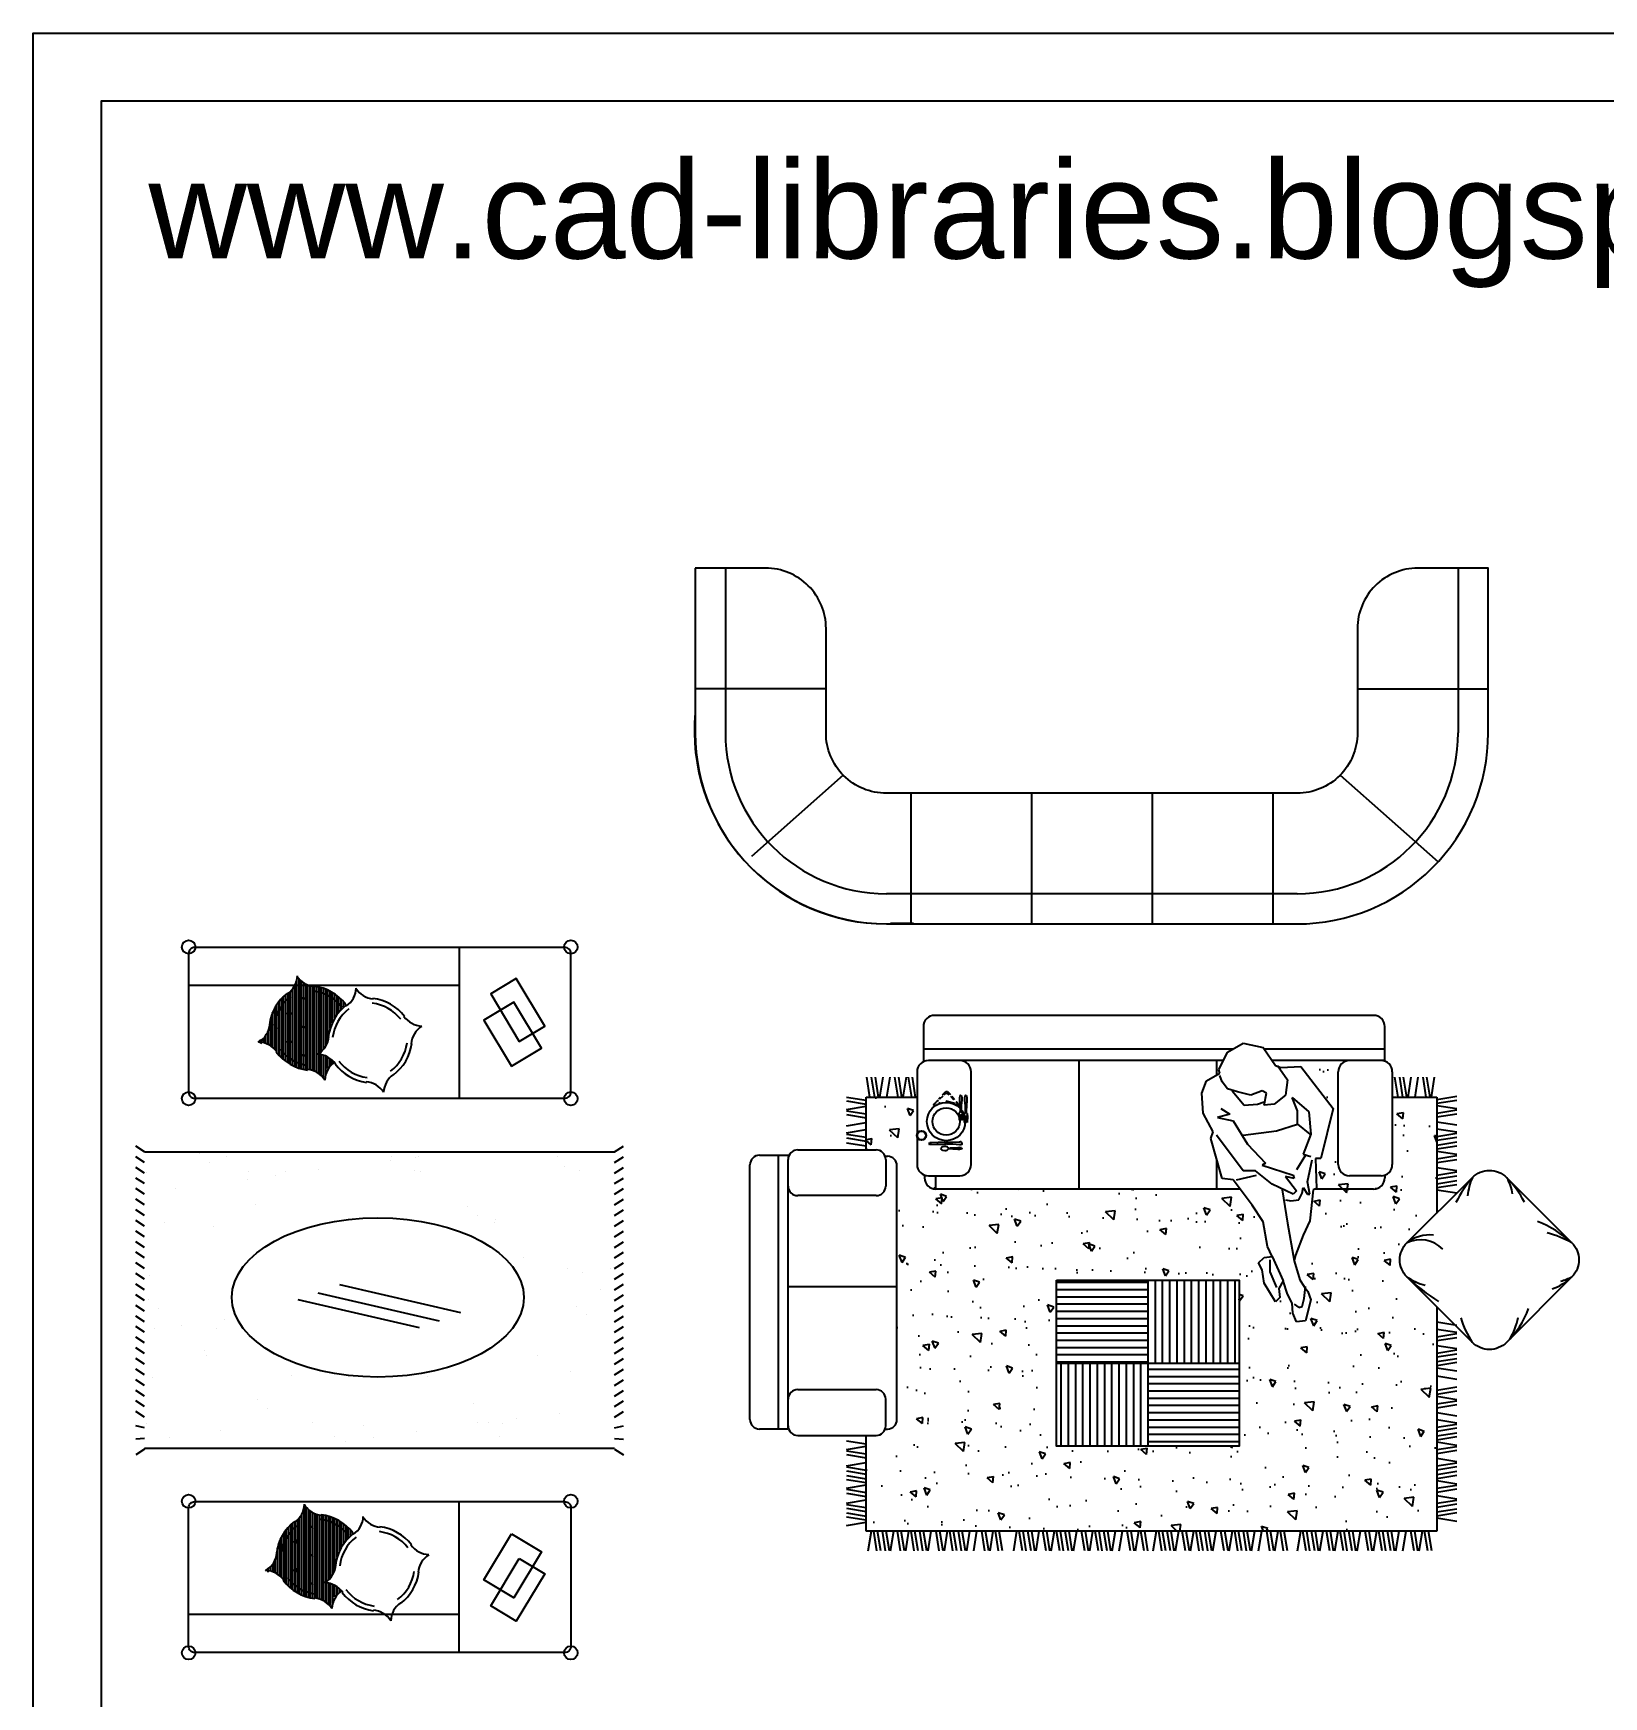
# Model space of a CAD drawing. Header units: inches. Extents: x 2.2 to 44.7, y 13.7 to 38.5.
# Drawn here: x 23.67 to 31.48, y 30.22 to 38.49 of the extents above; entities that cross this region are included whole.
import ezdxf

# ---------------------------------------------------------------- set-up
doc = ezdxf.new("R2010")
doc.units = ezdxf.units.IN
doc.header["$MEASUREMENT"] = 0
for name, color, linetype in [('02', 2, 'Continuous'), ('8', 8, 'Continuous'), ('kadrbm', 4, 'Continuous')]:
    doc.layers.add(name, color=color, linetype=linetype)
doc.styles.add('bmmm', font='swissel.ttf')
pattern_1 = [(90, (-80.94664, 251.523745), (-0.036, 2e-18), [])]
pattern_2 = [(0, (-80.94664, 251.523745), (0, 0.036), [])]

# ---------------------------------------------------------------- blocks, each defined once
blk = doc.blocks.new('kadrbm')
at = {"layer": 'kadrbm', "color": 4}
blk.add_lwpolyline([(0, 0), (0, 24.7972), (21, 24.7972), (21, 0), (0, 0)], close=True, dxfattribs=at)
blk.add_lwpolyline([(20.6631, 0.3257), (20.6631, 24.4603), (0.3369, 24.4603), (0.3369, 0.3257), (20.6631, 0.3257)], dxfattribs=at)
at = {"layer": 'kadrbm', "color": 211, "true_color": 0xf674fb, "style": 'bmmm'}
blk.add_text('www.cad-libraries.blogspot.com', height=0.485134, dxfattribs=at).set_placement((0.5726, 23.6772))

msp = doc.modelspace()

# ---------------------------------------------------------------- hatches: boundary and pattern name
at = {"layer": '8'}
h = msp.add_hatch(dxfattribs=at)
h.set_pattern_fill('AR-CONC', color=256, scale=0.002, angle=90, style=0, double=1)
h.set_pattern_definition([(140, (-11.13927, 25.77772), (0.0318782, 0.3643693), [0.0381, -0.4191]), (85, (-11.13927, 25.77772), (-0.3821133, -0.0704857), [0.03048, -0.33528]), (190.451, (-11.1366, 25.8081), (-0.3502334, 0.293885), [0.03238, -0.35618]), (136.1842, (-11.24087, 25.77772), (0.0840847, 0.542158), [0.05715, -0.62865]), (186.6356, (-11.23386, 25.8229), (-0.494851, 0.4748085), [0.04857, -0.53427]), (81.184, (-11.24087, 25.7777), (-0.49485, 0.474809), [0.04572, -0.50292]), (111, (-11.21547, 25.82852), (0.204531, 0.3032298), [0.0381, -0.4191]), (56, (-11.21547, 25.82852), (-0.368376, 0.123604), [0.03048, -0.33528]), (161.4514, (-11.19842, 25.8538), (-0.1638457, 0.426833), [0.03238, -0.35618]), (127.5, (-11.13927, 25.77772), (-0.16911008, 0.0061772), [0, -0.331216, 0, -0.34036, 0, -0.33655]), (97.5, (-11.13927, 25.77772), (-0.20036115, 0.1336393), [0, -0.194056, 0, -0.323596, 0, -0.12827]), (57.5, (-11.13927, 25.66444), (0.0114575, 0.2711812), [0, -0.127, 0, -0.39624, 0, -0.52578]), (47.5, (-11.13927, 25.61364), (-0.050853, 0.2962584), [0, -0.1651, 0, -0.263144, 0, -0.37338])])
h.paths.add_polyline_path([(28.1582, 32.7469), (28.1582, 32.813), (28.1206, 32.813, -0.414214), (28.0645, 32.8691), (28.0645, 33.0048, -0.091409), (28.063, 33.0131, -0.091409), (28.0645, 33.0214), (28.0645, 33.2039), (27.8122, 33.2039), (27.8122, 32.9419), (27.8613, 32.9419, -0.318403), (27.9061, 32.9102), (27.9172, 32.9102, -0.414214), (27.9647, 32.8627), (27.9647, 32.1625), (27.9647, 31.6012, -0.414214), (27.9172, 31.5537), (27.9061, 31.5537, -0.318403), (27.8613, 31.522), (27.8122, 31.522), (27.8122, 31.0466), (30.648, 31.0466), (30.648, 32.1616), (30.4997, 32.3099, -0.414214), (30.4997, 32.4796), (30.648, 32.6279), (30.648, 33.2039), (30.4271, 33.2039), (30.4271, 32.8691, -0.414214), (30.371, 32.813), (30.2143, 32.813, -0.414214), (30.1582, 32.8691), (30.1582, 33.3304, -0.414214), (30.2143, 33.3865), (29.8291, 33.3865), (29.8457, 33.3623), (29.8734, 33.3513), (29.9729, 33.3568), (30.1331, 33.1469), (30.0723, 32.8984), (30.0447, 32.8984), (30.0503, 32.7469), (30.0432, 32.7469), (30.0337, 32.7437), (30.0171, 32.5891), (29.9839, 32.5173), (29.9452, 32.4179), (29.9397, 32.3903), (29.9673, 32.2964), (29.9894, 32.2632), (30.0073, 32.2369), (30.0226, 32.197), (29.995, 32.092), (29.9508, 32.0865), (29.9329, 32.1292), (29.9286, 32.1804), (29.9065, 32.2246), (29.8844, 32.2909), (29.8623, 32.2522), (29.8679, 32.208), (29.847, 32.1859), (29.7905, 32.2798), (29.7794, 32.3461), (29.7616, 32.3808), (29.7905, 32.4068), (29.8292, 32.4124), (29.8071, 32.4621), (29.7849, 32.5836), (29.7297, 32.6664), (29.6701, 32.7469)])
h.paths.add_polyline_path([(28.7572, 32.2943), (29.6651, 32.2943), (29.6651, 31.4688), (28.7572, 31.4688)], flags=16)
h = msp.add_hatch(dxfattribs=at)
h.set_pattern_fill('U', color=256, scale=0.036, style=0, pattern_type=0)
h.set_pattern_definition(pattern_2)
h.paths.add_polyline_path([(28.7572, 32.2943), (28.7572, 31.8815), (29.2111, 31.8815), (29.2111, 32.2943)])
h = msp.add_hatch(dxfattribs=at)
h.set_pattern_fill('U', color=256, scale=0.036, angle=90, style=0, pattern_type=0)
h.set_pattern_definition(pattern_1)
h.paths.add_polyline_path([(29.2111, 32.2943), (29.2111, 31.8815), (29.6651, 31.8815), (29.6651, 32.2943)])
h = msp.add_hatch(dxfattribs=at)
h.set_pattern_fill('U', color=256, scale=0.036, angle=90, style=0, pattern_type=0)
h.set_pattern_definition(pattern_1)
h.paths.add_polyline_path([(29.2111, 31.8815), (28.7572, 31.8815), (28.7572, 31.4688), (29.2111, 31.4688)])
h = msp.add_hatch(dxfattribs=at)
h.set_pattern_fill('U', color=256, scale=0.036, style=0, pattern_type=0)
h.set_pattern_definition(pattern_2)
h.paths.add_polyline_path([(29.2111, 31.8815), (29.2111, 31.4688), (29.6651, 31.4688), (29.6651, 31.8815)])

# ---------------------------------------------------------------- linework, layer by layer
at = {"layer": '02'}
for p, q in [((26.9618, 35.8347), (26.9618, 35.0156)), ((27.1118, 35.8347), (27.1118, 35.0156)), ((30.7539, 35.8347), (30.7539, 35.0156)), ((27.6979, 34.8052), (27.2419, 34.4015)), ((30.1678, 34.8052), (30.6547, 34.3742)), ((28.0329, 34.7156), (28.0329, 34.0656)), ((28.6329, 34.7156), (28.6329, 34.0656)), ((29.2329, 34.7156), (29.2329, 34.0656)), ((29.8329, 34.7156), (29.8329, 34.0656)), ((29.9539, 34.2156), (27.9118, 34.2156)), ((27.9329, 34.0685), (28.047, 34.0685)), ((25.7888, 33.9487), (25.7888, 33.1987)), ((25.7888, 33.7601), (24.4433, 33.7601)), ((24.9705, 33.3564), (24.9705, 33.7586)), ((24.9815, 33.3519), (24.9815, 33.7891)), ((24.9925, 33.3479), (24.9925, 33.7916)), ((25.0035, 33.3446), (25.0035, 33.7807)), ((25.0145, 33.3419), (25.0145, 33.7724)), ((25.0255, 33.342), (25.0255, 33.7658)), ((25.0365, 33.3412), (25.0365, 33.7608)), ((25.0475, 33.3394), (25.0475, 33.7571)), ((25.0585, 33.3365), (25.0585, 33.7547)), ((25.0695, 33.3363), (25.0695, 33.7552)), ((25.0805, 33.3267), (25.0805, 33.7535)), ((25.0915, 33.422), (25.0915, 33.7512)), ((24.8825, 33.4241), (24.8825, 33.6662)), ((24.8935, 33.4117), (24.8935, 33.6813)), ((24.9045, 33.4005), (24.9045, 33.6943)), ((24.9155, 33.3907), (24.9155, 33.7055)), ((24.9265, 33.3821), (24.9265, 33.7154)), ((24.9375, 33.3744), (24.9375, 33.7202)), ((24.9485, 33.3676), (24.9485, 33.7295)), ((24.9595, 33.3617), (24.9595, 33.7416)), ((25.0134, 33.701), (25.0001, 33.6878)), ((25.0134, 33.701), (25.0267, 33.6878)), ((25.1025, 33.4308), (25.1025, 33.7484)), ((25.1135, 33.4422), (25.1135, 33.7449)), ((25.1245, 33.4579), (25.1245, 33.7409)), ((25.1355, 33.4833), (25.1355, 33.7362)), ((25.1465, 33.5458), (25.1465, 33.7309)), ((25.1575, 33.5743), (25.1575, 33.7248)), ((25.1685, 33.5952), (25.1685, 33.7179)), ((25.1795, 33.6121), (25.1795, 33.7101)), ((25.1905, 33.6263), (25.1905, 33.7012)), ((25.2015, 33.6385), (25.2015, 33.6912)), ((25.2125, 33.6491), (25.2125, 33.6798)), ((24.8495, 33.4599), (24.8495, 33.5901)), ((24.8605, 33.4519), (24.8605, 33.6246)), ((24.8715, 33.4415), (24.8715, 33.6479)), ((24.9427, 33.6303), (24.9294, 33.617)), ((24.9427, 33.6303), (24.956, 33.617)), ((24.9427, 33.6303), (24.9427, 33.6116)), ((30.3335, 33.6109), (28.1521, 33.6109)), ((24.8275, 33.471), (24.8275, 33.5114)), ((24.8385, 33.4662), (24.8385, 33.5315)), ((24.8825, 33.549), (24.8852, 33.5463)), ((25.0134, 33.5596), (25.0001, 33.5463)), ((25.0134, 33.5596), (25.0267, 33.5463)), ((28.096, 33.5548), (28.096, 33.3833)), ((30.3896, 33.3865), (30.3896, 33.5548)), ((24.8013, 33.4889), (24.788, 33.4756)), ((24.8013, 33.4889), (24.8039, 33.4862)), ((24.8055, 33.4875), (24.8013, 33.4701)), ((24.8165, 33.4745), (24.8165, 33.4978)), ((24.9427, 33.4889), (24.9294, 33.4756)), ((24.9427, 33.4889), (24.956, 33.4756)), ((24.9427, 33.4889), (24.9427, 33.4701)), ((25.0134, 33.4182), (25.0001, 33.4049)), ((25.0134, 33.4182), (25.0267, 33.4049)), ((29.6326, 33.4426), (28.096, 33.4426)), ((29.5639, 33.3402), (29.6081, 33.4286)), ((29.6081, 33.4286), (29.6855, 33.4728)), ((29.6855, 33.4728), (29.7849, 33.4507)), ((29.7849, 33.4507), (29.8457, 33.3623)), ((30.3896, 33.4426), (29.7905, 33.4426)), ((25.0915, 33.3195), (25.0915, 33.4171)), ((25.1025, 33.3103), (25.1025, 33.4155)), ((25.1135, 33.3055), (25.1135, 33.4127)), ((25.1245, 33.3157), (25.1245, 33.4087)), ((25.1355, 33.3469), (25.1355, 33.4033)), ((25.1465, 33.3572), (25.1465, 33.3964)), ((25.1575, 33.3687), (25.1575, 33.3875)), ((29.587, 33.3865), (28.1206, 33.3865)), ((28.8697, 32.7469), (28.8697, 33.3865)), ((29.5542, 33.3148), (29.5542, 33.3865)), ((29.5694, 33.3237), (29.5639, 33.3402)), ((30.3896, 33.3865), (29.8291, 33.3865)), ((29.8457, 33.3623), (29.8734, 33.3513)), ((29.8568, 33.3623), (29.9065, 33.2905)), ((29.8734, 33.3513), (29.9729, 33.3568)), ((29.9729, 33.3568), (30.1331, 33.1469)), ((27.8302, 33.2039), (27.8144, 33.3032)), ((27.854, 33.2039), (27.8382, 33.3032)), ((27.8731, 33.2039), (27.8573, 33.3032)), ((27.8794, 33.2039), (27.8952, 33.3032)), ((27.9143, 33.2039), (27.9302, 33.3032)), ((27.9701, 33.2039), (27.9542, 33.3032)), ((27.9891, 33.2039), (27.9733, 33.3032)), ((27.9954, 33.2039), (28.0113, 33.3032)), ((28.0383, 33.2039), (28.0224, 33.3032)), ((28.0574, 33.2039), (28.0415, 33.3032)), ((28.0645, 33.3304), (28.0645, 32.8691)), ((28.3334, 32.8691), (28.3334, 33.3304)), ((29.481, 33.2243), (29.5031, 33.285)), ((29.5031, 33.285), (29.5694, 33.3237)), ((29.5805, 33.2795), (29.5694, 33.3126)), ((29.6081, 33.2463), (29.5805, 33.2795)), ((29.9065, 33.2905), (29.8955, 33.2132)), ((30.1582, 32.8691), (30.1582, 33.3304)), ((30.4271, 33.3304), (30.4271, 32.8691)), ((30.4562, 33.2039), (30.4404, 33.3032)), ((30.48, 33.2039), (30.4642, 33.3032)), ((30.4991, 33.2039), (30.4833, 33.3032)), ((30.5054, 33.2039), (30.5213, 33.3032)), ((30.5403, 33.2039), (30.5562, 33.3032)), ((30.5961, 33.2039), (30.5802, 33.3032)), ((30.6151, 33.2039), (30.5993, 33.3032)), ((30.6214, 33.2039), (30.6373, 33.3032)), ((27.713, 33.2046), (27.8122, 33.1887)), ((27.713, 33.1855), (27.8122, 33.1696)), ((27.8122, 32.9419), (27.8122, 33.2039)), ((27.8122, 33.2039), (28.0645, 33.2039)), ((28.1477, 33.1677), (28.1587, 33.1796)), ((28.1498, 33.1687), (28.1611, 33.1796)), ((28.1611, 33.1822), (28.1625, 33.1838)), ((28.164, 33.1823), (28.1654, 33.1837)), ((28.165, 33.1866), (28.1672, 33.1889)), ((28.1685, 33.1867), (28.1703, 33.1885)), ((28.1796, 33.1736), (28.1731, 33.174)), ((28.1734, 33.1957), (28.1816, 33.2046)), ((28.1773, 33.1952), (28.1938, 33.2111)), ((28.1916, 33.2155), (28.206, 33.2312)), ((28.1982, 33.2153), (28.206, 33.2227)), ((28.206, 33.2312), (28.2081, 33.2323)), ((28.206, 33.2227), (28.2102, 33.2238)), ((28.2515, 33.173), (28.2079, 33.1846)), ((28.2081, 33.2323), (28.2155, 33.2323)), ((28.2102, 33.2238), (28.2165, 33.2227)), ((28.2155, 33.2323), (28.2197, 33.2291)), ((28.2165, 33.2227), (28.2228, 33.2164)), ((28.2197, 33.2291), (28.2301, 33.217)), ((28.2299, 33.2094), (28.2463, 33.1929)), ((28.2372, 33.2088), (28.2508, 33.1931)), ((28.2568, 33.1825), (28.2716, 33.1677)), ((28.2597, 33.1827), (28.2727, 33.1677)), ((28.2768, 33.21), (28.2757, 33.2015)), ((28.2757, 33.2015), (28.2757, 33.1909)), ((28.2757, 33.1909), (28.2779, 33.1634)), ((28.2779, 33.2121), (28.2768, 33.21)), ((28.28, 33.2131), (28.2779, 33.2121)), ((28.28, 33.2131), (28.2821, 33.2131)), ((28.2821, 33.2131), (28.2842, 33.2121)), ((28.2842, 33.2121), (28.2853, 33.21)), ((28.2863, 33.1909), (28.2842, 33.1634)), ((28.2853, 33.21), (28.2863, 33.2015)), ((28.2863, 33.2015), (28.2863, 33.1909)), ((28.3022, 33.21), (28.3011, 33.1994)), ((28.3011, 33.1994), (28.3011, 33.1898)), ((28.3011, 33.1898), (28.3033, 33.1613)), ((28.3033, 33.2121), (28.3022, 33.21)), ((28.3054, 33.2131), (28.3033, 33.2121)), ((28.3054, 33.2131), (28.3075, 33.2131)), ((28.3075, 33.2131), (28.3096, 33.2121)), ((28.3096, 33.2121), (28.3107, 33.21)), ((28.3117, 33.1898), (28.3096, 33.1613)), ((28.3107, 33.21), (28.3117, 33.1994)), ((28.3117, 33.1994), (28.3117, 33.1898)), ((29.4865, 33.1248), (29.481, 33.2243)), ((29.6578, 33.2298), (29.6081, 33.2463)), ((29.6302, 33.2353), (29.691, 33.1635)), ((29.7242, 33.2132), (29.6578, 33.2298)), ((29.7794, 33.2353), (29.7242, 33.2132)), ((29.7573, 33.169), (29.7905, 33.1801)), ((29.8015, 33.2243), (29.7794, 33.2353)), ((29.7905, 33.1635), (29.8015, 33.2243)), ((29.8955, 33.2132), (29.8402, 33.169)), ((29.9286, 33.2022), (30.0116, 33.1304)), ((29.9563, 33.1359), (29.9286, 33.2022)), ((30.4271, 33.2039), (30.648, 33.2039)), ((30.7472, 33.2072), (30.648, 33.1914)), ((30.648, 33.2039), (30.648, 32.6279)), ((30.7472, 33.1882), (30.648, 33.1723)), ((27.713, 33.1426), (27.8122, 33.1585)), ((27.713, 33.1363), (27.8122, 33.1205)), ((27.713, 33.1173), (27.8122, 33.1014)), ((28.1477, 33.1645), (28.1477, 33.1677)), ((28.1498, 33.1624), (28.1477, 33.1645)), ((28.1488, 33.1666), (28.1498, 33.1687)), ((28.1564, 33.1624), (28.1498, 33.1624)), ((28.2642, 33.1677), (28.2509, 33.1686)), ((28.2727, 33.1624), (28.2618, 33.1624)), ((28.2726, 33.1242), (28.2715, 33.1157)), ((28.2715, 33.1157), (28.2736, 33.0893)), ((28.2716, 33.1677), (28.2727, 33.1655)), ((28.2747, 33.1274), (28.2726, 33.1242)), ((28.2727, 33.1677), (28.2737, 33.1655)), ((28.2737, 33.1634), (28.2727, 33.1624)), ((28.2736, 33.0893), (28.2747, 33.0893)), ((28.2737, 33.1655), (28.2737, 33.1634)), ((28.2779, 33.1305), (28.2747, 33.1274)), ((28.2747, 33.0893), (28.2757, 33.1157)), ((28.2757, 33.1157), (28.2768, 33.1157)), ((28.2768, 33.1157), (28.2779, 33.0893)), ((28.2779, 33.1634), (28.2789, 33.1411)), ((28.2789, 33.1337), (28.2779, 33.1305)), ((28.2779, 33.0893), (28.2789, 33.0893)), ((28.2789, 33.1411), (28.2789, 33.1337)), ((28.2789, 33.0893), (28.28, 33.1168)), ((28.28, 33.1168), (28.281, 33.1178)), ((28.2821, 33.1168), (28.281, 33.1178)), ((28.2831, 33.0893), (28.2821, 33.1168)), ((28.2842, 33.1634), (28.2831, 33.1411)), ((28.2831, 33.1411), (28.2831, 33.1337)), ((28.2831, 33.1337), (28.2842, 33.1305)), ((28.2842, 33.0893), (28.2831, 33.0893)), ((28.2842, 33.1305), (28.2874, 33.1274)), ((28.2853, 33.1157), (28.2842, 33.0893)), ((28.2863, 33.1157), (28.2853, 33.1157)), ((28.2874, 33.0893), (28.2863, 33.1157)), ((28.2874, 33.1274), (28.2895, 33.1242)), ((28.2884, 33.0893), (28.2874, 33.0893)), ((28.2906, 33.1157), (28.2884, 33.0893)), ((28.2895, 33.1242), (28.2906, 33.1157)), ((28.299, 33.1189), (28.298, 33.1104)), ((28.298, 33.1104), (28.299, 33.0776)), ((28.3001, 33.1221), (28.299, 33.1189)), ((28.3033, 33.1253), (28.3001, 33.1221)), ((28.3001, 33.0776), (28.3011, 33.1104)), ((28.3011, 33.1104), (28.3022, 33.1104)), ((28.3022, 33.1104), (28.3033, 33.0776)), ((28.3033, 33.1613), (28.3043, 33.1358)), ((28.3043, 33.1284), (28.3033, 33.1253)), ((28.3043, 33.1358), (28.3043, 33.1284)), ((28.3043, 33.0776), (28.3054, 33.1115)), ((28.3054, 33.1115), (28.3064, 33.1125)), ((28.3075, 33.1115), (28.3064, 33.1125)), ((28.3086, 33.0776), (28.3075, 33.1115)), ((28.3096, 33.1613), (28.3086, 33.1358)), ((28.3086, 33.1358), (28.3086, 33.1284)), ((28.3086, 33.1284), (28.3096, 33.1253)), ((28.3096, 33.1253), (28.3128, 33.1221)), ((28.3107, 33.1104), (28.3096, 33.0776)), ((28.3117, 33.1104), (28.3107, 33.1104)), ((28.3128, 33.0776), (28.3117, 33.1104)), ((28.3128, 33.1221), (28.3139, 33.1189)), ((28.3139, 33.1189), (28.3149, 33.1104)), ((28.3149, 33.1104), (28.3139, 33.0776)), ((29.5362, 33.0309), (29.4865, 33.1248)), ((29.6191, 33.1193), (29.5583, 33.1027)), ((29.5583, 33.1027), (29.6357, 33.0862)), ((29.5749, 33.1469), (29.6191, 33.1193)), ((29.691, 33.1635), (29.7573, 33.169)), ((29.8402, 33.169), (29.7905, 33.1635)), ((29.9563, 33.0696), (29.9563, 33.1359)), ((30.0116, 33.1304), (30.0226, 33.0199)), ((30.1331, 33.1469), (30.0723, 32.8984)), ((30.7472, 33.1453), (30.648, 33.1611)), ((30.7472, 33.139), (30.648, 33.1232)), ((30.7472, 33.1199), (30.648, 33.1041)), ((27.713, 33.0615), (27.8122, 33.0774)), ((27.713, 33.0266), (27.8122, 33.0425)), ((27.713, 33.0203), (27.8122, 33.0045)), ((28.299, 33.0776), (28.3001, 33.0776)), ((28.3033, 33.0776), (28.3043, 33.0776)), ((28.3096, 33.0776), (28.3086, 33.0776)), ((28.3139, 33.0776), (28.3128, 33.0776)), ((29.5252, 32.9978), (29.5362, 33.0309)), ((29.6855, 32.8376), (29.5528, 33.0144)), ((29.6357, 33.0862), (29.7076, 32.9702)), ((29.6855, 33.0144), (29.8513, 33.0365)), ((29.8513, 33.0365), (29.9563, 33.0696)), ((29.9563, 33.0696), (30.0171, 33.0199)), ((30.0226, 33.0199), (29.9839, 32.9205)), ((30.7472, 33.0642), (30.648, 33.0801)), ((30.7472, 33.0293), (30.648, 33.0451)), ((30.7472, 33.023), (30.648, 33.0071)), ((24.2246, 32.9324), (24.1811, 32.9605)), ((24.2246, 32.9324), (26.5611, 32.9324)), ((24.4972, 32.9254), (24.4972, 32.9254)), ((26.5611, 32.9324), (26.6046, 32.9605)), ((27.471, 32.9419), (27.8613, 32.9419)), ((27.713, 33.0012), (27.8122, 32.9854)), ((27.713, 32.9775), (27.8122, 32.9616)), ((28.1255, 32.9728), (28.1265, 32.976)), ((28.1265, 32.9697), (28.1255, 32.9728)), ((28.1265, 32.976), (28.1287, 32.9781)), ((28.1287, 32.9675), (28.1265, 32.9697)), ((28.1287, 32.9781), (28.1361, 32.9792)), ((28.1625, 32.9686), (28.1287, 32.9675)), ((28.1361, 32.9792), (28.2028, 32.9813)), ((28.2028, 32.9686), (28.1625, 32.9686)), ((28.1842, 32.9523), (28.1827, 32.9485)), ((28.1842, 32.9447), (28.1827, 32.9485)), ((28.187, 32.9551), (28.1842, 32.9523)), ((28.187, 32.9419), (28.1842, 32.9447)), ((28.1933, 32.9576), (28.187, 32.9551)), ((28.1933, 32.9394), (28.187, 32.9419)), ((28.2025, 32.9593), (28.1933, 32.9576)), ((28.2025, 32.9376), (28.1933, 32.9394)), ((28.2082, 32.9589), (28.2025, 32.9593)), ((28.2082, 32.938), (28.2025, 32.9376)), ((28.2028, 32.9813), (28.206, 32.9781)), ((28.206, 32.9697), (28.2028, 32.9686)), ((28.2102, 32.9781), (28.206, 32.9781)), ((28.206, 32.9697), (28.206, 32.9781)), ((28.2102, 32.9697), (28.206, 32.9697)), ((28.2129, 32.9574), (28.2082, 32.9589)), ((28.2129, 32.9396), (28.2082, 32.938)), ((28.2123, 32.9792), (28.2102, 32.9781)), ((28.2123, 32.9686), (28.2102, 32.9697)), ((28.2123, 32.9686), (28.2123, 32.9792)), ((28.2165, 32.9781), (28.2123, 32.9792)), ((28.2165, 32.9697), (28.2123, 32.9686)), ((28.2164, 32.9549), (28.2129, 32.9574)), ((28.2164, 32.942), (28.2129, 32.9396)), ((28.2184, 32.9522), (28.2164, 32.9549)), ((28.2184, 32.9448), (28.2164, 32.942)), ((28.2165, 32.9781), (28.2165, 32.9697)), ((28.243, 32.9781), (28.2165, 32.9781)), ((28.243, 32.9697), (28.2165, 32.9697)), ((28.2194, 32.9512), (28.2184, 32.9522)), ((28.2194, 32.9457), (28.2184, 32.9448)), ((28.2221, 32.9503), (28.2194, 32.9512)), ((28.2221, 32.9467), (28.2194, 32.9457)), ((28.2274, 32.9467), (28.2221, 32.9467)), ((28.2424, 32.9511), (28.2274, 32.9503)), ((28.2424, 32.9458), (28.2274, 32.9467)), ((28.2665, 32.9529), (28.2424, 32.9511)), ((28.2665, 32.9441), (28.2424, 32.9458)), ((28.2758, 32.9802), (28.243, 32.9781)), ((28.2758, 32.9675), (28.243, 32.9697)), ((28.2755, 32.953), (28.2665, 32.9529)), ((28.2755, 32.944), (28.2665, 32.9441)), ((28.2834, 32.9522), (28.2755, 32.953)), ((28.2834, 32.9447), (28.2755, 32.944)), ((28.2801, 32.9813), (28.2758, 32.9802)), ((28.2801, 32.9665), (28.2758, 32.9675)), ((28.2832, 32.9813), (28.2801, 32.9813)), ((28.2832, 32.9665), (28.2801, 32.9665)), ((28.2854, 32.9802), (28.2832, 32.9813)), ((28.2854, 32.9675), (28.2832, 32.9665)), ((28.2856, 32.9513), (28.2834, 32.9522)), ((28.2856, 32.9456), (28.2834, 32.9447)), ((28.2864, 32.9771), (28.2854, 32.9802)), ((28.2864, 32.9707), (28.2854, 32.9675)), ((28.2864, 32.9495), (28.2856, 32.9513)), ((28.2864, 32.9474), (28.2856, 32.9456)), ((28.2864, 32.9771), (28.2864, 32.9707)), ((28.2864, 32.9495), (28.2864, 32.9474)), ((29.5805, 32.799), (29.5252, 32.9978)), ((29.7076, 32.9702), (29.796, 32.8763)), ((30.7472, 33.0039), (30.648, 32.9881)), ((30.7472, 32.9801), (30.648, 32.9643)), ((30.7472, 32.961), (30.648, 32.9452)), ((30.7472, 32.9182), (30.648, 32.934)), ((24.2246, 32.8796), (24.1811, 32.9077)), ((24.2246, 32.8268), (24.1811, 32.8549)), ((24.5459, 32.8808), (24.5459, 32.8808)), ((24.631, 32.9074), (24.631, 32.9074)), ((25.0903, 32.8427), (25.0903, 32.8427)), ((25.4489, 32.8899), (25.4489, 32.8899)), ((25.4531, 32.9088), (25.4531, 32.9088)), ((25.5692, 32.9021), (25.5692, 32.9021)), ((25.5863, 32.908), (25.5863, 32.908)), ((26.2752, 32.9103), (26.2752, 32.9103)), ((26.3109, 32.8588), (26.3109, 32.8588)), ((26.3866, 32.8394), (26.3866, 32.8394)), ((26.5611, 32.8796), (26.6046, 32.9077)), ((26.5611, 32.8268), (26.6046, 32.8549)), ((27.2336, 31.6012), (27.2336, 32.8678)), ((27.2811, 32.9153), (27.4262, 32.9153)), ((27.376, 31.5537), (27.376, 32.9153)), ((27.4235, 31.5537), (27.4235, 32.8945)), ((27.9088, 32.9102), (27.9172, 32.9102)), ((27.9088, 32.8945), (27.9088, 32.7619)), ((27.9647, 31.6012), (27.9647, 32.8627)), ((29.5542, 32.7469), (29.5542, 32.8934)), ((29.796, 32.8763), (29.7794, 32.8653)), ((29.7794, 32.8653), (29.9342, 32.8155)), ((29.995, 32.915), (29.9508, 32.8432)), ((29.9839, 32.9205), (30.0226, 32.9094)), ((30.006, 32.7824), (30.0281, 32.8929)), ((30.0447, 32.8984), (30.0502, 32.7493)), ((30.0723, 32.8984), (30.0447, 32.8984)), ((30.7472, 32.9119), (30.648, 32.896)), ((30.7472, 32.8928), (30.648, 32.877)), ((30.7472, 32.8371), (30.648, 32.8529)), ((24.2246, 32.774), (24.1811, 32.8021)), ((24.2314, 32.8275), (24.2314, 32.8275)), ((24.7383, 32.7964), (24.7383, 32.7964)), ((24.7423, 32.8364), (24.7423, 32.8364)), ((24.8757, 32.8145), (24.8757, 32.8145)), ((24.9225, 32.8363), (24.9225, 32.8363)), ((25.5644, 32.8379), (25.5644, 32.8379)), ((25.5978, 32.8331), (25.5978, 32.8331)), ((26.5611, 32.774), (26.6046, 32.8021)), ((28.102, 32.813), (28.102, 32.803)), ((28.1206, 32.813), (28.2773, 32.813)), ((28.1582, 32.7469), (28.1582, 32.813)), ((29.6357, 32.7935), (29.5805, 32.799)), ((29.7297, 32.6664), (29.6357, 32.7935)), ((29.6523, 32.7935), (29.7518, 32.8155)), ((29.7463, 32.8376), (29.6855, 32.8376)), ((29.8292, 32.7714), (29.7463, 32.8376)), ((29.9342, 32.7217), (29.8292, 32.7714)), ((29.8955, 32.81), (29.9508, 32.7382)), ((29.9397, 32.799), (29.8955, 32.81)), ((29.9342, 32.8155), (29.9397, 32.799)), ((30.0171, 32.7217), (30.006, 32.7824)), ((30.371, 32.813), (30.2143, 32.813)), ((30.3896, 32.813), (30.3896, 32.803)), ((30.7472, 32.8308), (30.648, 32.815)), ((30.7472, 32.8117), (30.648, 32.7959)), ((30.7472, 32.7879), (30.648, 32.7721)), ((30.7472, 32.7689), (30.648, 32.753)), ((24.2246, 32.7212), (24.1811, 32.7493)), ((24.2246, 32.6684), (24.1811, 32.6965)), ((24.3797, 32.7492), (24.3797, 32.7492)), ((26.5611, 32.7212), (26.6046, 32.7493)), ((26.5611, 32.6684), (26.6046, 32.6965)), ((27.8613, 32.7144), (27.471, 32.7144)), ((29.6701, 32.7469), (28.1582, 32.7469)), ((29.8789, 32.7437), (29.9065, 32.5781)), ((29.8955, 32.694), (29.9231, 32.6885)), ((29.9231, 32.6885), (29.9618, 32.694)), ((29.9508, 32.7382), (29.9342, 32.7217)), ((29.9618, 32.694), (29.9784, 32.7272)), ((29.9784, 32.7272), (29.9839, 32.7548)), ((29.9839, 32.7548), (30.006, 32.7217)), ((30.006, 32.7217), (30.0171, 32.7217)), ((30.0337, 32.7437), (30.0171, 32.5891)), ((30.0502, 32.7493), (30.0337, 32.7437)), ((30.3335, 32.7469), (30.0432, 32.7469)), ((30.7472, 32.726), (30.648, 32.7418)), ((24.2246, 32.6156), (24.1811, 32.6437)), ((24.2246, 32.5628), (24.1811, 32.5909)), ((24.7756, 32.6704), (24.7756, 32.6704)), ((25.8319, 32.6613), (25.8319, 32.6613)), ((25.8806, 32.6167), (25.8806, 32.6167)), ((25.9705, 32.5976), (25.9705, 32.5976)), ((26.5611, 32.6156), (26.6046, 32.6437)), ((26.5611, 32.5628), (26.6046, 32.5909)), ((29.7849, 32.5836), (29.7297, 32.6664)), ((24.2246, 32.51), (24.1811, 32.5381)), ((24.3209, 32.5796), (24.3209, 32.5796)), ((24.5664, 32.5631), (24.5664, 32.5631)), ((25.9652, 32.5826), (25.9652, 32.5826)), ((26.5611, 32.51), (26.6046, 32.5381)), ((29.8071, 32.4621), (29.7849, 32.5836)), ((29.9065, 32.5781), (29.9385, 32.3902)), ((29.9839, 32.5173), (29.9452, 32.4179)), ((30.0171, 32.5891), (29.9839, 32.5173)), ((24.2246, 32.4572), (24.1811, 32.4853)), ((24.2246, 32.4044), (24.1811, 32.4325)), ((26.5611, 32.4572), (26.6046, 32.4853)), ((26.5611, 32.4044), (26.6046, 32.4325)), ((29.8292, 32.4124), (29.8071, 32.4621)), ((24.2246, 32.3516), (24.1811, 32.3797)), ((26.1103, 32.4063), (26.1103, 32.4063)), ((26.3275, 32.3501), (26.3275, 32.3501)), ((26.5404, 32.3501), (26.5404, 32.3501)), ((26.5611, 32.3516), (26.6046, 32.3797)), ((29.7616, 32.3808), (29.7905, 32.4068)), ((29.7794, 32.3461), (29.7616, 32.3808)), ((29.7905, 32.2798), (29.7794, 32.3461)), ((29.7905, 32.4068), (29.8292, 32.4124)), ((29.8181, 32.3958), (29.8181, 32.335)), ((29.8292, 32.4124), (29.8844, 32.2909)), ((29.9452, 32.4179), (29.9397, 32.3903)), ((29.9397, 32.3903), (29.9673, 32.2964)), ((24.2246, 32.2988), (24.1811, 32.3269)), ((24.2246, 32.246), (24.1811, 32.2741)), ((24.2481, 32.3188), (24.2481, 32.3188)), ((25.193, 32.2727), (25.7954, 32.1325)), ((26.4029, 32.332), (26.4029, 32.332)), ((26.5611, 32.2988), (26.6046, 32.3269)), ((26.5611, 32.246), (26.6046, 32.2741)), ((27.9647, 32.2606), (27.4235, 32.2606)), ((29.2111, 32.2943), (29.2111, 31.4688)), ((29.847, 32.1859), (29.7905, 32.2798)), ((29.8181, 32.335), (29.8513, 32.2577)), ((29.8844, 32.2909), (29.8623, 32.2522)), ((29.9065, 32.2246), (29.8844, 32.2909)), ((29.9673, 32.2964), (29.9894, 32.2632)), ((29.9894, 32.2632), (30.0073, 32.2369)), ((29.9894, 32.2025), (29.995, 32.2632)), ((24.2246, 32.1932), (24.1811, 32.2213)), ((24.2447, 32.1979), (24.2447, 32.1979)), ((24.9868, 32.1985), (25.5891, 32.0583)), ((25.0858, 32.2314), (25.6881, 32.0913)), ((26.4885, 32.2493), (26.4885, 32.2493)), ((26.5611, 32.1932), (26.6046, 32.2213)), ((29.8679, 32.208), (29.847, 32.1859)), ((29.8623, 32.2522), (29.8679, 32.208)), ((29.9286, 32.1804), (29.9065, 32.2246)), ((29.9329, 32.1292), (29.9286, 32.1804)), ((29.9784, 32.1638), (29.9894, 32.2025)), ((30.0226, 32.197), (29.995, 32.092)), ((30.0073, 32.2369), (30.0226, 32.197)), ((24.2246, 32.1404), (24.1811, 32.1685)), ((24.2246, 32.0876), (24.1811, 32.1157)), ((24.2934, 32.1533), (24.2934, 32.1533)), ((24.6231, 32.0977), (24.6231, 32.0977)), ((26.373, 32.1655), (26.373, 32.1655)), ((26.4217, 32.1209), (26.4217, 32.1209)), ((26.5611, 32.1404), (26.6046, 32.1685)), ((26.5611, 32.0876), (26.6046, 32.1157)), ((29.9508, 32.0865), (29.9329, 32.1292)), ((29.9397, 32.1749), (29.9618, 32.1583)), ((29.9618, 32.1583), (29.9784, 32.1638)), ((30.648, 32.1616), (30.648, 31.0466)), ((24.2246, 32.0348), (24.1811, 32.0629)), ((24.2711, 32.0513), (24.2711, 32.0513)), ((24.4085, 32.0694), (24.4085, 32.0694)), ((24.5831, 32.0544), (24.5831, 32.0544)), ((26.5611, 32.0348), (26.6046, 32.0629)), ((29.995, 32.092), (29.9508, 32.0865)), ((30.7472, 32.0689), (30.648, 32.0848)), ((30.7472, 32.0333), (30.648, 32.0492)), ((30.7472, 32.0271), (30.648, 32.0112)), ((24.2246, 31.982), (24.1811, 32.0101)), ((24.2246, 31.9292), (24.1811, 31.9573)), ((24.523, 31.9428), (24.523, 31.9428)), ((26.5611, 31.982), (26.6046, 32.0101)), ((26.5611, 31.9292), (26.6046, 31.9573)), ((30.7472, 32.008), (30.648, 31.9921)), ((30.7472, 31.9523), (30.648, 31.9681)), ((30.7472, 31.946), (30.648, 31.9301)), ((24.2246, 31.8764), (24.1811, 31.9045)), ((24.2246, 31.8236), (24.1811, 31.8517)), ((24.5342, 31.9185), (24.5342, 31.9185)), ((26.1784, 31.9215), (26.1784, 31.9215)), ((26.5611, 31.8764), (26.6046, 31.9045)), ((26.5611, 31.8236), (26.6046, 31.8517)), ((28.7572, 31.8815), (29.6651, 31.8815)), ((30.7472, 31.9269), (30.648, 31.9111)), ((30.7472, 31.9031), (30.648, 31.8873)), ((30.7472, 31.884), (30.648, 31.8682)), ((30.7472, 31.8412), (30.648, 31.857)), ((24.2246, 31.7708), (24.1811, 31.7989)), ((24.2647, 31.8102), (24.2647, 31.8102)), ((24.9557, 31.819), (24.9557, 31.819)), ((25.6311, 31.8157), (25.6311, 31.8157)), ((26.3441, 31.8414), (26.3441, 31.8414)), ((26.5611, 31.7708), (26.6046, 31.7989)), ((30.7472, 31.8005), (30.648, 31.8163)), ((24.2246, 31.718), (24.1811, 31.7461)), ((24.2246, 31.6652), (24.1811, 31.6933)), ((24.7858, 31.7021), (24.7858, 31.7021)), ((26.5611, 31.718), (26.6046, 31.7461)), ((26.5611, 31.6652), (26.6046, 31.6933)), ((27.8613, 31.7495), (27.471, 31.7495)), ((27.9088, 31.5695), (27.9088, 31.7021)), ((30.7472, 31.7612), (30.648, 31.7453)), ((30.7472, 31.7421), (30.648, 31.7262)), ((30.7472, 31.6992), (30.648, 31.7151)), ((30.7472, 31.6929), (30.648, 31.6771)), ((24.2246, 31.6124), (24.1811, 31.6405)), ((24.8345, 31.6575), (24.8345, 31.6575)), ((25.8578, 31.6787), (25.8578, 31.6787)), ((26.0731, 31.605), (26.0731, 31.605)), ((26.2878, 31.6333), (26.2878, 31.6333)), ((26.5611, 31.6124), (26.6046, 31.6405)), ((30.7472, 31.6739), (30.648, 31.658)), ((30.7472, 31.6181), (30.648, 31.634)), ((30.7472, 31.5832), (30.648, 31.599)), ((24.2246, 31.5596), (24.1811, 31.5703)), ((24.2353, 31.5837), (24.2353, 31.5837)), ((24.5997, 31.5458), (24.5997, 31.5458)), ((25.0574, 31.5852), (25.0574, 31.5852)), ((25.3127, 31.5714), (25.3127, 31.5714)), ((25.5771, 31.5397), (25.5771, 31.5397)), ((25.8795, 31.5867), (25.8795, 31.5867)), ((25.9357, 31.5869), (25.9357, 31.5869)), ((25.9909, 31.5158), (25.9909, 31.5158)), ((26.0038, 31.5803), (26.0038, 31.5803)), ((26.5611, 31.5596), (26.6046, 31.5703)), ((27.4235, 31.5537), (27.2811, 31.5537)), ((27.471, 31.522), (27.8613, 31.522)), ((27.8122, 31.0466), (27.8122, 31.522)), ((27.9088, 31.5537), (27.9064, 31.5545)), ((27.9088, 31.5537), (27.9172, 31.5537)), ((30.7472, 31.5769), (30.648, 31.5611)), ((30.7472, 31.5578), (30.648, 31.542)), ((30.7472, 31.534), (30.648, 31.5182)), ((24.2246, 31.5068), (24.1811, 31.5037)), ((24.2246, 31.454), (24.1811, 31.4261)), ((26.5611, 31.4574), (24.2246, 31.4574)), ((24.3466, 31.5128), (24.3466, 31.5128)), ((25.1687, 31.5143), (25.1687, 31.5143)), ((25.2251, 31.4934), (25.2251, 31.4934)), ((25.3625, 31.5115), (25.3625, 31.5115)), ((26.5611, 31.5068), (26.6046, 31.5037)), ((26.5611, 31.454), (26.6046, 31.4261)), ((27.713, 31.4953), (27.8122, 31.4795)), ((27.713, 31.4525), (27.8122, 31.4683)), ((27.713, 31.4462), (27.8122, 31.4303)), ((30.7472, 31.515), (30.648, 31.4991)), ((30.7472, 31.4721), (30.648, 31.488)), ((30.7472, 31.4658), (30.648, 31.45)), ((30.7472, 31.4467), (30.648, 31.4309)), ((27.713, 31.4271), (27.8122, 31.4112)), ((27.713, 31.3714), (27.8122, 31.3872)), ((27.713, 31.3651), (27.8122, 31.3492)), ((30.7472, 31.391), (30.648, 31.4069)), ((30.7472, 31.3847), (30.648, 31.3689)), ((30.7472, 31.3657), (30.648, 31.3498)), ((27.713, 31.346), (27.8122, 31.3302)), ((27.713, 31.3222), (27.8122, 31.3064)), ((27.713, 31.3031), (27.8122, 31.2873)), ((27.713, 31.2603), (27.8122, 31.2761)), ((30.7472, 31.3419), (30.648, 31.326)), ((30.7472, 31.3228), (30.648, 31.3069)), ((30.7472, 31.2799), (30.648, 31.2958)), ((30.7472, 31.2736), (30.648, 31.2578)), ((25.7888, 30.4428), (25.7888, 31.1928)), ((27.713, 31.254), (27.8122, 31.2381)), ((27.713, 31.2349), (27.8122, 31.2191)), ((27.713, 31.1856), (27.8122, 31.2014)), ((30.7472, 31.2546), (30.648, 31.2387)), ((30.7472, 31.2052), (30.648, 31.2211)), ((30.7472, 31.1989), (30.648, 31.1831)), ((24.9948, 30.7339), (24.9948, 31.1139)), ((25.0058, 30.7287), (25.0058, 31.1308)), ((25.0168, 30.7241), (25.0168, 31.1613)), ((25.0278, 30.7202), (25.0278, 31.1638)), ((25.0388, 30.7169), (25.0388, 31.153)), ((25.0498, 30.7141), (25.0498, 31.1446)), ((25.0608, 30.7142), (25.0608, 31.1381)), ((25.0718, 30.7135), (25.0718, 31.1331)), ((25.0828, 30.7117), (25.0828, 31.1294)), ((25.0938, 30.7087), (25.0938, 31.1269)), ((25.1048, 30.7085), (25.1048, 31.1275)), ((25.1158, 30.699), (25.1158, 31.1257)), ((25.1268, 30.7942), (25.1268, 31.1235)), ((25.1378, 30.803), (25.1378, 31.1206)), ((25.1488, 30.8145), (25.1488, 31.1172)), ((25.1598, 30.8301), (25.1598, 31.1132)), ((25.1708, 30.8556), (25.1708, 31.1085)), ((25.1818, 30.918), (25.1818, 31.1031)), ((27.713, 31.1793), (27.8122, 31.1634)), ((27.713, 31.1602), (27.8122, 31.1444)), ((27.713, 31.1364), (27.8122, 31.1206)), ((27.713, 31.1173), (27.8122, 31.1015)), ((30.7472, 31.1799), (30.648, 31.164)), ((30.7472, 31.1561), (30.648, 31.1402)), ((30.7472, 31.137), (30.648, 31.1211)), ((30.7472, 31.0941), (30.648, 31.11)), ((24.9068, 30.8137), (24.9068, 31.0202)), ((24.9178, 30.7963), (24.9178, 31.0384)), ((24.9288, 30.784), (24.9288, 31.0536)), ((24.9398, 30.7728), (24.9398, 31.0666)), ((24.9508, 30.763), (24.9508, 31.0778)), ((24.9618, 30.7543), (24.9618, 31.0877)), ((24.9728, 30.7467), (24.9728, 31.0925)), ((24.9838, 30.7399), (24.9838, 31.1017)), ((25.0487, 31.0733), (25.0355, 31.06)), ((25.0487, 31.0733), (25.062, 31.06)), ((25.1928, 30.9465), (25.1928, 31.097)), ((25.2038, 30.9675), (25.2038, 31.0901)), ((25.2148, 30.9843), (25.2148, 31.0823)), ((25.2258, 30.9985), (25.2258, 31.0735)), ((25.2368, 31.0107), (25.2368, 31.0635)), ((25.2478, 31.0214), (25.2478, 31.052)), ((27.713, 31.0745), (27.8122, 31.0903)), ((30.648, 31.0466), (27.8122, 31.0466)), ((27.8221, 30.9474), (27.838, 31.0466)), ((27.865, 30.9474), (27.8492, 31.0466)), ((27.8841, 30.9474), (27.8682, 31.0466)), ((27.9079, 30.9474), (27.892, 31.0466)), ((27.927, 30.9474), (27.9111, 31.0466)), ((27.9332, 30.9474), (27.9491, 31.0466)), ((27.9826, 30.9474), (27.9667, 31.0466)), ((28.0017, 30.9474), (27.9858, 31.0466)), ((28.0079, 30.9474), (28.0238, 31.0466)), ((28.0508, 30.9474), (28.035, 31.0466)), ((28.0699, 30.9474), (28.054, 31.0466)), ((28.0937, 30.9474), (28.0778, 31.0466)), ((28.1128, 30.9474), (28.0969, 31.0466)), ((28.119, 30.9474), (28.1349, 31.0466)), ((28.1748, 30.9474), (28.1589, 31.0466)), ((28.1938, 30.9474), (28.178, 31.0466)), ((28.2001, 30.9474), (28.216, 31.0466)), ((28.243, 30.9474), (28.2271, 31.0466)), ((28.2621, 30.9474), (28.2462, 31.0466)), ((28.2859, 30.9474), (28.27, 31.0466)), ((28.3049, 30.9474), (28.2891, 31.0466)), ((28.3112, 30.9474), (28.3271, 31.0466)), ((28.3462, 30.9474), (28.362, 31.0466)), ((28.4019, 30.9474), (28.386, 31.0466)), ((28.421, 30.9474), (28.4051, 31.0466)), ((28.4272, 30.9474), (28.4431, 31.0466)), ((28.4701, 30.9474), (28.4543, 31.0466)), ((28.4892, 30.9474), (28.4733, 31.0466)), ((28.5453, 30.9474), (28.5612, 31.0466)), ((28.5882, 30.9474), (28.5723, 31.0466)), ((28.6073, 30.9474), (28.5914, 31.0466)), ((28.631, 30.9474), (28.6152, 31.0466)), ((28.6501, 30.9474), (28.6343, 31.0466)), ((28.6564, 30.9474), (28.6723, 31.0466)), ((28.7058, 30.9474), (28.6899, 31.0466)), ((28.7248, 30.9474), (28.709, 31.0466)), ((28.7311, 30.9474), (28.747, 31.0466)), ((28.774, 30.9474), (28.7581, 31.0466)), ((28.7931, 30.9474), (28.7772, 31.0466)), ((28.8169, 30.9474), (28.801, 31.0466)), ((28.8359, 30.9474), (28.8201, 31.0466)), ((28.8422, 30.9474), (28.8581, 31.0466)), ((28.8979, 30.9474), (28.8821, 31.0466)), ((28.917, 30.9474), (28.9012, 31.0466)), ((28.9233, 30.9474), (28.9391, 31.0466)), ((28.9662, 30.9474), (28.9503, 31.0466)), ((28.9852, 30.9474), (28.9694, 31.0466)), ((29.009, 30.9474), (28.9932, 31.0466)), ((29.0281, 30.9474), (29.0123, 31.0466)), ((29.0344, 30.9474), (29.0502, 31.0466)), ((29.0693, 30.9474), (29.0852, 31.0466)), ((29.1251, 30.9474), (29.1092, 31.0466)), ((29.1441, 30.9474), (29.1283, 31.0466)), ((29.1504, 30.9474), (29.1663, 31.0466)), ((29.1933, 30.9474), (29.1774, 31.0466)), ((29.2124, 30.9474), (29.1965, 31.0466)), ((29.2386, 30.9474), (29.2544, 31.0466)), ((29.2815, 30.9474), (29.2656, 31.0466)), ((29.3005, 30.9474), (29.2847, 31.0466)), ((29.3243, 30.9474), (29.3085, 31.0466)), ((29.3434, 30.9474), (29.3276, 31.0466)), ((29.3497, 30.9474), (29.3655, 31.0466)), ((29.399, 30.9474), (29.3832, 31.0466)), ((29.4181, 30.9474), (29.4023, 31.0466)), ((29.4244, 30.9474), (29.4403, 31.0466)), ((29.4673, 30.9474), (29.4514, 31.0466)), ((29.4863, 30.9474), (29.4705, 31.0466)), ((29.5101, 30.9474), (29.4943, 31.0466)), ((29.5292, 30.9474), (29.5134, 31.0466)), ((29.5355, 30.9474), (29.5513, 31.0466)), ((29.5912, 30.9474), (29.5754, 31.0466)), ((29.6103, 30.9474), (29.5944, 31.0466)), ((29.6166, 30.9474), (29.6324, 31.0466)), ((29.6594, 30.9474), (29.6436, 31.0466)), ((29.6785, 30.9474), (29.6627, 31.0466)), ((29.7023, 30.9474), (29.6865, 31.0466)), ((29.7214, 30.9474), (29.7055, 31.0466)), ((29.7277, 30.9474), (29.7435, 31.0466)), ((29.7626, 30.9474), (29.7785, 31.0466)), ((29.8183, 30.9474), (29.8025, 31.0466)), ((29.8374, 30.9474), (29.8216, 31.0466)), ((29.8437, 30.9474), (29.8595, 31.0466)), ((29.8866, 30.9474), (29.8707, 31.0466)), ((29.9056, 30.9474), (29.8898, 31.0466)), ((29.9558, 30.9474), (29.9716, 31.0466)), ((29.9987, 30.9474), (29.9828, 31.0466)), ((30.0177, 30.9474), (30.0019, 31.0466)), ((30.0415, 30.9474), (30.0257, 31.0466)), ((30.0606, 30.9474), (30.0448, 31.0466)), ((30.0669, 30.9474), (30.0827, 31.0466)), ((30.1162, 30.9474), (30.1004, 31.0466)), ((30.1353, 30.9474), (30.1195, 31.0466)), ((30.1416, 30.9474), (30.1574, 31.0466)), ((30.1845, 30.9474), (30.1686, 31.0466)), ((30.2035, 30.9474), (30.1877, 31.0466)), ((30.2273, 30.9474), (30.2115, 31.0466)), ((30.2464, 30.9474), (30.2306, 31.0466)), ((30.2527, 30.9474), (30.2685, 31.0466)), ((30.3084, 30.9474), (30.2926, 31.0466)), ((30.3275, 30.9474), (30.3116, 31.0466)), ((30.3338, 30.9474), (30.3496, 31.0466)), ((30.3766, 30.9474), (30.3608, 31.0466)), ((30.3957, 30.9474), (30.3799, 31.0466)), ((30.4195, 30.9474), (30.4037, 31.0466)), ((30.4386, 30.9474), (30.4227, 31.0466)), ((30.4449, 30.9474), (30.4607, 31.0466)), ((30.4798, 30.9474), (30.4957, 31.0466)), ((30.5355, 30.9474), (30.5197, 31.0466)), ((30.5546, 30.9474), (30.5388, 31.0466)), ((30.5609, 30.9474), (30.5767, 31.0466)), ((30.6038, 30.9474), (30.5879, 31.0466)), ((30.6228, 30.9474), (30.607, 31.0466)), ((24.8848, 30.8322), (24.8848, 30.9624)), ((24.8958, 30.8241), (24.8958, 30.9969)), ((24.978, 31.0026), (24.9647, 30.9893)), ((24.978, 31.0026), (24.978, 30.9838)), ((24.978, 31.0026), (24.9913, 30.9893)), ((24.8366, 30.8611), (24.8233, 30.8479)), ((24.8366, 30.8611), (24.8366, 30.8564)), ((24.8366, 30.8611), (24.8392, 30.8585)), ((24.8408, 30.8491), (24.8408, 30.8598)), ((24.8518, 30.8467), (24.8518, 30.87)), ((24.8628, 30.8432), (24.8628, 30.8837)), ((24.8738, 30.8385), (24.8738, 30.9038)), ((24.9178, 30.9213), (24.9205, 30.9186)), ((24.978, 30.8611), (24.9647, 30.8479)), ((24.978, 30.8611), (24.978, 30.8424)), ((24.978, 30.8611), (24.9913, 30.8479)), ((25.0487, 30.9319), (25.0355, 30.9186)), ((25.0487, 30.9319), (25.062, 30.9186)), ((24.8366, 30.8497), (24.8366, 30.8424)), ((25.0487, 30.7904), (25.0355, 30.7772)), ((25.0487, 30.7904), (25.062, 30.7772)), ((25.1268, 30.6918), (25.1268, 30.7894)), ((25.1378, 30.6826), (25.1378, 30.7877)), ((25.1488, 30.6777), (25.1488, 30.7849)), ((25.1598, 30.688), (25.1598, 30.7809)), ((25.1708, 30.7192), (25.1708, 30.7756)), ((25.1818, 30.7295), (25.1818, 30.7687)), ((25.1928, 30.741), (25.1928, 30.7597)), ((25.7888, 30.6314), (24.4433, 30.6314))]:
    msp.add_line(p, q, dxfattribs=at)
msp.add_lwpolyline([(26.9618, 35.1156, 0.44051), (27.9118, 34.0656), (29.9539, 34.0656, 0.414214), (30.9039, 35.0156), (30.9039, 35.8347), (30.5539, 35.8347, 0.414214), (30.2539, 35.5347), (30.2539, 35.0156, -0.414214), (29.9539, 34.7156), (27.9118, 34.7156, -0.415264), (27.6118, 35.0156), (27.6118, 35.5347, 0.414214), (27.3118, 35.8347), (26.9618, 35.8347)], format="xyb", dxfattribs=at)
for points in [[(27.6118, 35.2347), (26.9618, 35.2347)], [(30.2539, 35.2347), (30.9039, 35.2347)]]:
    msp.add_lwpolyline(points, dxfattribs=at)
for points in [[(26.3133, 33.9487), (24.4733, 33.9487, 0.414214), (24.4433, 33.9187), (24.4433, 33.2287, 0.414214), (24.4733, 33.1987), (26.3133, 33.1987, 0.414214), (26.3433, 33.2287), (26.3433, 33.9187, 0.414214)], [(30.4997, 32.4796), (30.825, 32.8049, -0.414214), (30.9947, 32.8049), (31.3199, 32.4796, -0.414214), (31.3199, 32.3099), (30.9947, 31.9846, -0.414214), (30.825, 31.9846), (30.4997, 32.3099, -0.414214)], [(26.3133, 30.4428), (24.4733, 30.4428, -0.414214), (24.4433, 30.4728), (24.4433, 31.1628, -0.414214), (24.4733, 31.1928), (26.3133, 31.1928, -0.414214), (26.3433, 31.1628), (26.3433, 30.4728, -0.414214)]]:
    msp.add_lwpolyline(points, format="xyb", close=True, dxfattribs=at)
for points in [[(26.0866, 33.4816), (26.2133, 33.5576), (26.072, 33.7934), (25.9453, 33.7174)], [(26.0481, 33.3581), (26.1978, 33.4478), (26.0607, 33.6765), (25.911, 33.5868)], [(28.7572, 32.2943), (29.6651, 32.2943), (29.6651, 31.4688), (28.7572, 31.4688)], [(26.0481, 31.0333), (26.1978, 30.9436), (26.0607, 30.7149), (25.911, 30.8046)], [(26.0866, 30.9099), (26.2133, 30.8339), (26.072, 30.5981), (25.9453, 30.6741)]]:
    msp.add_lwpolyline(points, close=True, dxfattribs=at)
for centre, radius in [((24.4434, 33.9507), 0.0336), ((26.3432, 33.9507), 0.0336), ((24.4434, 33.1967), 0.0336), ((26.3432, 33.1967), 0.0336), ((28.2091, 33.083), 0.0953), ((28.2091, 33.083), 0.0678), ((28.0863, 33.0131), 0.0233), ((28.0863, 33.0131), 0.0212), ((24.4434, 31.1948), 0.0336), ((26.3432, 31.1948), 0.0336), ((24.4434, 30.4408), 0.0336), ((26.3432, 30.4408), 0.0336)]:
    msp.add_circle(centre, radius, dxfattribs=at)
for centre, radius, start, end in [((27.9118, 35.0156), 0.95, 180, 270), ((27.9118, 35.0156), 0.8, 180, 270), ((29.9539, 35.0156), 0.8, 270, 0), ((24.8692, 33.8124), 0.1148, 305.20322, 357.46122), ((25.0784, 33.8677), 0.1148, 212.53878, 264.79678), ((25.0386, 33.5234), 0.2339, 37.61002, 83.13407), ((25.0772, 33.5365), 0.2339, 127.61002, 173.13407), ((25.0772, 33.5365), 0.2101, 127.61002, 173.13407), ((25.0386, 33.5234), 0.2101, 37.61002, 83.13407), ((25.3146, 33.7327), 0.1148, 215.20322, 220.73272), ((25.1617, 33.7518), 0.1148, 305.20322, 357.46122), ((25.371, 33.8072), 0.1148, 212.53878, 264.79678), ((25.3312, 33.4629), 0.2101, 37.61002, 83.13407), ((25.3312, 33.4629), 0.2339, 37.61002, 83.13407), ((25.3698, 33.476), 0.2339, 127.61002, 173.13407), ((25.3698, 33.476), 0.2121, 127.61002, 173.13407), ((25.6071, 33.6722), 0.1148, 215.20322, 267.46122), ((28.1521, 33.5548), 0.0561, 90, 180), ((30.3335, 33.5548), 0.0561, 0, 90), ((24.7329, 33.5763), 0.1148, 302.53878, 354.79678), ((25.0255, 33.5158), 0.1148, 302.53878, 354.79678), ((25.6636, 33.4594), 0.1148, 122.53878, 174.79678), ((24.7873, 33.3635), 0.1148, 35.20322, 87.46122), ((25.0656, 33.5701), 0.2339, 216.86593, 262.38998), ((25.0656, 33.5701), 0.2101, 216.86593, 262.38998), ((25.3207, 33.5016), 0.2101, 306.86593, 352.38998), ((25.3207, 33.5016), 0.2339, 306.86593, 352.38998), ((25.0234, 33.2272), 0.1148, 32.53878, 84.79678), ((25.0799, 33.3029), 0.1148, 35.20322, 87.46122), ((25.2348, 33.2838), 0.1148, 125.20322, 177.46122), ((25.0282, 33.5621), 0.2339, 306.86593, 307.01149), ((25.3582, 33.5096), 0.2339, 216.86593, 262.38998), ((25.3582, 33.5096), 0.2101, 216.86593, 262.38998), ((28.1206, 33.3304), 0.0561, 90, 180), ((28.2773, 33.3304), 0.0561, 0, 90), ((30.2143, 33.3304), 0.0561, 90, 180), ((30.371, 33.3304), 0.0561, 0, 90), ((25.3159, 33.1667), 0.1148, 32.53878, 84.79678), ((25.5274, 33.2233), 0.1148, 125.20322, 177.46122), ((27.471, 32.8945), 0.0475, 90, 180), ((27.8613, 32.8945), 0.0475, 0, 90), ((27.2811, 32.8678), 0.0475, 90, 180), ((27.9172, 32.8627), 0.0475, 0, 90), ((28.1206, 32.8691), 0.0561, 180, 270), ((28.2773, 32.8691), 0.0561, 270, 0), ((30.2143, 32.8691), 0.0561, 180, 270), ((30.371, 32.8691), 0.0561, 270, 0), ((27.471, 32.7619), 0.0475, 180, 270), ((27.8613, 32.7619), 0.0475, 270, 0), ((28.1582, 32.803), 0.0561, 180, 270), ((30.3335, 32.803), 0.0561, 270, 0), ((31.3001, 32.405), 0.621, 139.92002, 153.66888), ((31.1347, 32.676), 0.3355, 157.41199, 173.70304), ((30.6621, 32.4698), 0.4722, 26.68022, 45.21544), ((30.8333, 32.7028), 0.1918, 6.13431, 31.27897), ((30.6109, 32.3423), 0.1767, 83.2681, 128.99378), ((30.9367, 32.0558), 0.5714, 47.87886, 68.1136), ((31.0395, 31.9648), 0.5863, 61.42354, 74.41942), ((30.567, 32.3396), 0.1554, 44.53762, 115.65386), ((30.6929, 32.6119), 0.3586, 237.38975, 253.30698), ((31.2551, 33.1194), 1.1072, 226.98054, 237.29448), ((31.1185, 32.53), 0.2983, 290.35645, 312.47291), ((30.5228, 34.2614), 2.108, 290.61543, 292.22027), ((31.1763, 32.224), 0.4252, 195.97822, 214.26962), ((30.6967, 32.2988), 0.433, 313.4776, 340.35802), ((30.7477, 32.1648), 0.3101, 328.09193, 349.49551), ((27.471, 31.7021), 0.0475, 90, 180), ((27.8613, 31.7021), 0.0475, 0, 90), ((27.2811, 31.6012), 0.0475, 180, 270), ((27.9172, 31.6012), 0.0475, 270, 0), ((27.471, 31.5695), 0.0475, 180, 270), ((27.8613, 31.5695), 0.0475, 270, 0), ((24.9045, 31.1846), 0.1148, 305.20322, 357.46122), ((25.1138, 31.24), 0.1148, 212.53878, 264.79678), ((25.0739, 30.8956), 0.2101, 37.61002, 83.13407), ((25.0739, 30.8956), 0.2339, 37.61002, 83.13407), ((25.197, 31.1241), 0.1148, 305.20322, 357.46122), ((25.4063, 31.1794), 0.1148, 212.53878, 264.79678), ((25.1125, 30.9088), 0.2339, 127.61002, 173.13407), ((25.1125, 30.9088), 0.2101, 127.61002, 173.13407), ((25.4051, 30.8483), 0.2339, 127.61002, 173.13407), ((25.3499, 31.105), 0.1148, 215.20322, 220.73272), ((25.3665, 30.8351), 0.2101, 37.61002, 83.13407), ((25.3665, 30.8351), 0.2339, 37.61002, 83.13407), ((24.7682, 30.9486), 0.1148, 302.53878, 354.79678), ((25.4051, 30.8483), 0.2121, 127.61002, 173.13407), ((25.6424, 31.0445), 0.1148, 215.20322, 267.46122), ((25.0608, 30.8881), 0.1148, 302.53878, 354.79678), ((25.6989, 30.8316), 0.1148, 122.53878, 174.79678), ((24.8226, 30.7357), 0.1148, 35.20322, 87.46122), ((25.1009, 30.9424), 0.2339, 216.86593, 262.38998), ((25.1009, 30.9424), 0.2101, 216.86593, 262.38998), ((25.1152, 30.6752), 0.1148, 35.20322, 87.46122), ((25.356, 30.8739), 0.2101, 306.86593, 352.38998), ((25.356, 30.8739), 0.2339, 306.86593, 352.38998), ((25.0587, 30.5995), 0.1148, 32.53878, 84.79678), ((25.2701, 30.6561), 0.1148, 125.20322, 177.46122), ((25.0635, 30.9344), 0.2339, 306.86593, 307.01149), ((25.3935, 30.8818), 0.2339, 216.86593, 262.38998), ((25.3935, 30.8818), 0.2101, 216.86593, 262.38998), ((25.5627, 30.5956), 0.1148, 125.20322, 177.46122), ((25.3512, 30.5389), 0.1148, 32.53878, 84.79678)]:
    msp.add_arc(centre, radius, start, end, dxfattribs=at)
msp.add_ellipse((25.3837, 32.2084), major_axis=(0.726, 0), ratio=0.545455, dxfattribs=at)

# ---------------------------------------------------------------- block references
at = {"layer": 'kadrbm'}
msp.add_blockref('kadrbm', (23.6709, 13.6973), dxfattribs=at)

doc.saveas('drawing.dxf')
